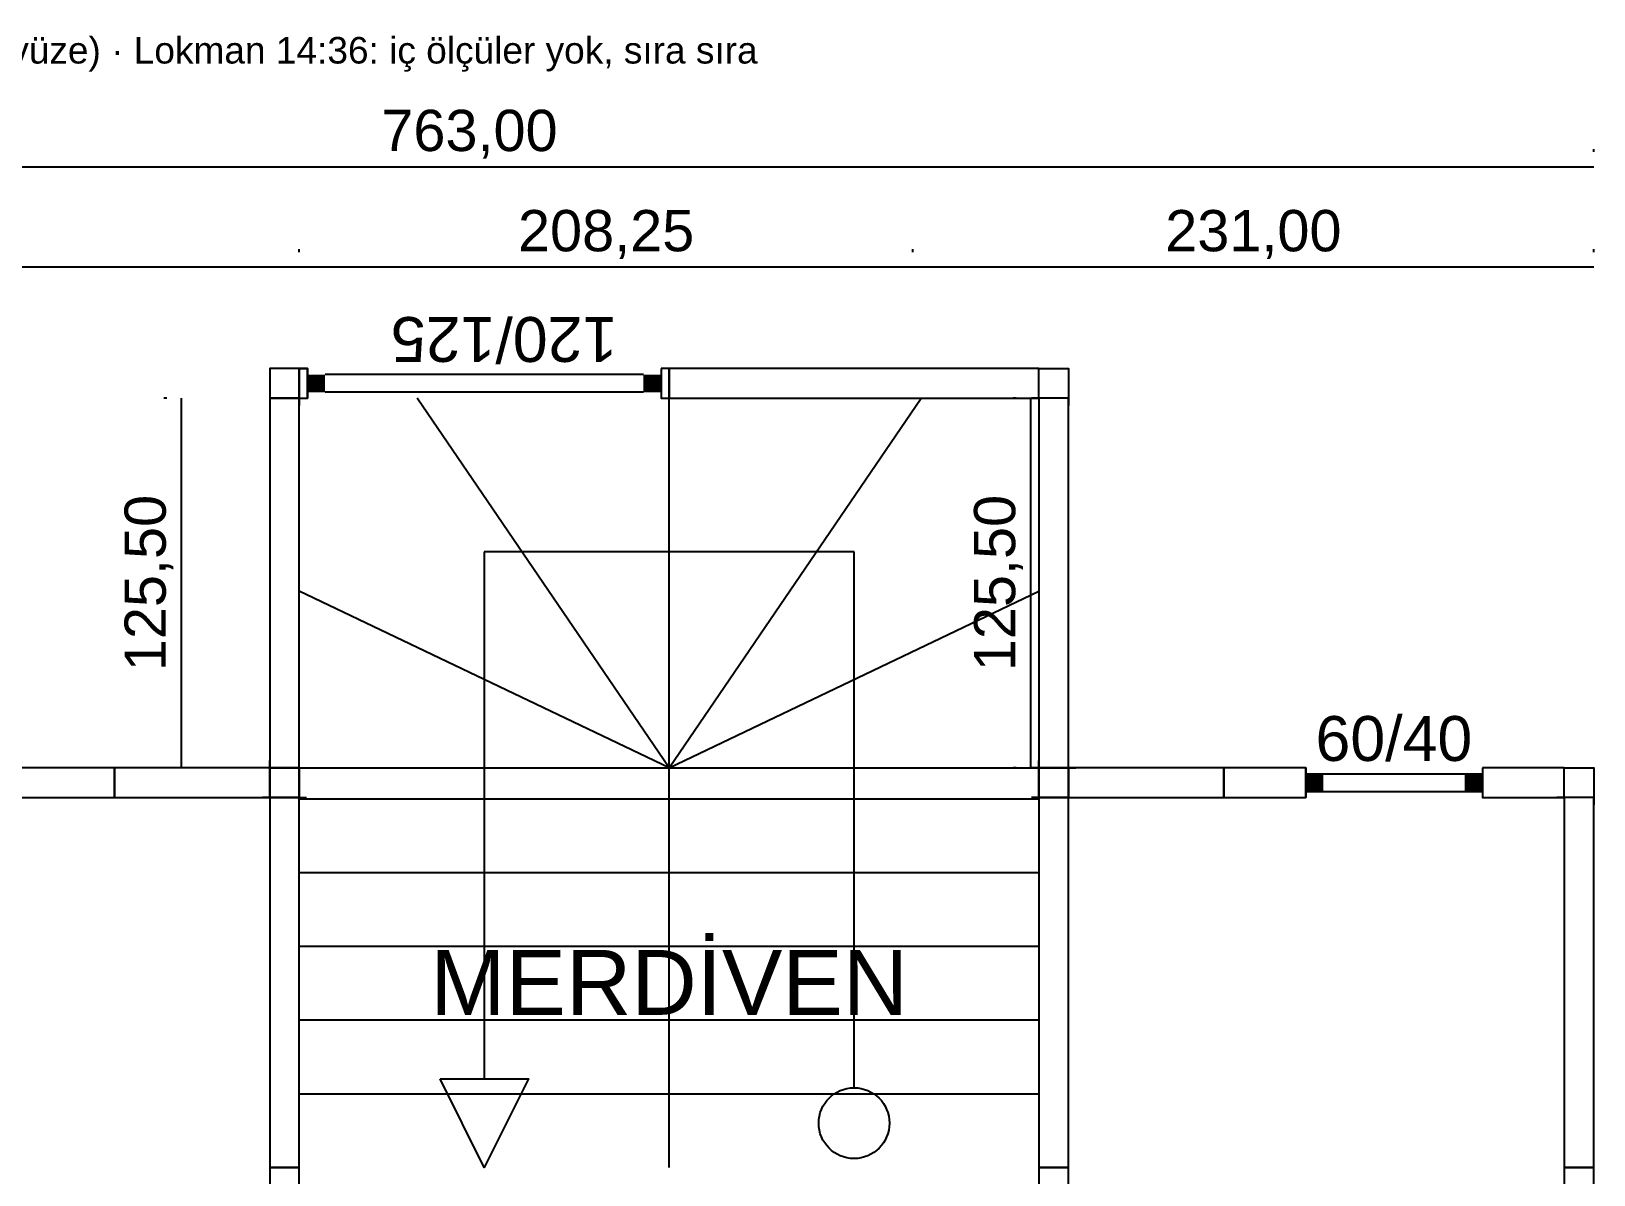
# Model space of a CAD drawing. Header units: centimetres. Extents: x -71 to 5571, y -2315 to 960.
# Drawn here: x 4633 to 5163, y 568 to 956 of the extents above; entities that cross this region are included whole.
import ezdxf
from ezdxf.enums import TextEntityAlignment as Align

# ---------------------------------------------------------------- set-up
doc = ezdxf.new("R2010")
doc.units = ezdxf.units.CM
for name, color, linetype in [('DIS_DUVAR_100', 7, 'Continuous'), ('IC_DUVAR_100', 7, 'Continuous'), ('KIYAS_OLCU', 5, 'Continuous'), ('KOSE_PROFIL_100', 1, 'Continuous'), ('MERDIVEN', 4, 'Continuous'), ('ODA_ADLARI', 7, 'Continuous'), ('PENCERE', 10, 'Continuous')]:
    doc.layers.add(name, color=color, linetype=linetype)
doc.styles.add('ARIAL_TR', font='arial.ttf')
doc.dimstyles.new('PORTMAN', dxfattribs={"dimtxt": 14, "dimasz": 9, "dimexe": 6, "dimexo": 5, "dimgap": 4, "dimtad": 1, "dimzin": 0, "dimtxsty": 'ARIAL_TR', "dimblk": 'ARCHTICK', "dimcen": 2.5, "dimazin": 3, "dimtfac": 0.5, "dimtmove": 2, "dimatfit": 3})

# ---------------------------------------------------------------- blocks, each defined once
blk = doc.blocks.new("100'LÜK 125'LİK PANO")
blk.add_lwpolyline([(0, 0), (10, 0), (10, 125.5), (0, 125.5)], close=True)
blk = doc.blocks.new('kaynak-pencere-6040')
at = {"layer": 'PENCERE', "color": 1}
for p, q in [((53375.86, 7992.28), (53385.86, 7992.28)), ((53377.86, 7932.28), (53377.86, 7992.28)), ((53383.86, 7932.28), (53383.86, 7992.28)), ((53375.86, 7932.28), (53385.86, 7932.28))]:
    blk.add_line(p, q, dxfattribs=at)
for points in [[(53377.86, 7992.28), (53377.86, 7986.28), (53383.86, 7992.28), (53383.86, 7986.28)], [(53377.86, 7932.28), (53377.86, 7938.28), (53383.86, 7932.28), (53383.86, 7938.28)]]:
    blk.add_solid(points, dxfattribs=at)
at = {"layer": 'PENCERE', "color": 0, "lineweight": 25, "style": 'ARIAL_TR'}
blk.add_text('60/40', height=15.217, rotation=90, dxfattribs=at).set_placement((53373.47, 7935.61))
blk = doc.blocks.new('BOM_P03_PENCERE_600x400')
at = {"layer": 'PENCERE'}
blk.add_blockref('kaynak-pencere-6040', (0, 0), dxfattribs=at)
blk = doc.blocks.new("100'LÜK 115.5'LİK (60x40) VASİSTASLI PANO")
for points in [[(0, 87.75), (10, 87.75), (10, 115.5), (0, 115.5)], [(0, 0), (10, 0), (10, 27.75), (0, 27.75)]]:
    blk.add_lwpolyline(points, close=True)
at = {"layer": 'PENCERE'}
blk.add_blockref('BOM_P03_PENCERE_600x400', (-53375.862, -7904.528), dxfattribs=at)
blk = doc.blocks.new("100'LÜK 125'LİK KAPILI PANO(82'LİK) [SOL ALT]")
blk.add_lwpolyline([(0, 103.75), (10, 103.75), (10, 125.5), (0, 125.5)], close=True)
blk = doc.blocks.new("100'LÜK 125'LİK KAPILI PANO(82'LİK) [SAG ALT]")
blk.add_lwpolyline([(0, 103.75), (10, 103.75), (10, 125.5), (0, 125.5)], close=True)
blk = doc.blocks.new("100'LÜK 52.75'LİK PANO")
blk.add_lwpolyline([(0, 0), (10, 0), (10, 52.75), (0, 52.75)], close=True)
blk = doc.blocks.new('kaynak-pencere-120x125')
at = {"layer": 'PENCERE', "color": 1}
for p, q in [((53387.01, 8192.86), (53397.01, 8192.86)), ((53389.01, 8186.86), (53389.01, 8078.86)), ((53395.01, 8186.86), (53395.01, 8078.86)), ((53387.01, 8072.86), (53397.01, 8072.86))]:
    blk.add_line(p, q, dxfattribs=at)
for points in [[(53389.01, 8192.86), (53389.01, 8186.86), (53395.01, 8192.86), (53395.01, 8186.86)], [(53389.01, 8072.86), (53389.01, 8078.86), (53395.01, 8072.86), (53395.01, 8078.86)]]:
    blk.add_solid(points, dxfattribs=at)
at = {"layer": 'PENCERE', "color": 0, "lineweight": 25, "style": 'ARIAL_TR'}
blk.add_text('120/125', height=15.217, rotation=270, dxfattribs=at).set_placement((53369.52, 8178.03))
blk = doc.blocks.new('BOM_P05_PENCERE_1200x1250')
at = {"layer": 'PENCERE'}
blk.add_blockref('kaynak-pencere-120x125', (0, 0), dxfattribs=at)
blk = doc.blocks.new("100'LÜK 125'LİK (120x125) PENCERELİ PANO")
for points in [[(0, 122.75), (10, 122.75), (10, 125.5), (0, 125.5)], [(0, 0), (10, 0), (10, 2.75), (0, 2.75)]]:
    blk.add_lwpolyline(points, close=True)
at = {"layer": 'PENCERE'}
blk.add_blockref('BOM_P05_PENCERE_1200x1250', (-53387.006, -8070.111), dxfattribs=at)
blk = doc.blocks.new('100X100 DIŞ KÖŞE DİREĞİ')
at = {"color": 1}
for p, q in [((10, 12.5), (12.5, 12.5)), ((0, 2.5), (0, 0)), ((10, 2.5), (10, 0)), ((10, 2.5), (12.5, 2.5))]:
    blk.add_line(p, q, dxfattribs=at)
blk.add_lwpolyline([(0, 2.5), (10, 2.5), (10, 12.5), (0, 12.5)], close=True, dxfattribs=at)
blk = doc.blocks.new('*D120')
at = {"color": 0}
for p, q in [((4400, 881), (4400, 882)), ((4723.75, 881), (4723.75, 882)), ((4400, 876), (4723.75, 876))]:
    blk.add_line(p, q, dxfattribs=at)
at = {"layer": 'Defpoints'}
for p in [(4400, 876), (4400, 876), (4723.75, 876)]:
    blk.add_point(p, dxfattribs=at)
at = {"layer": 'KIYAS_OLCU', "color": 0, "insert": (4561.875, 887), "char_height": 14, "attachment_point": 5, "style": 'ARIAL_TR'}
blk.add_mtext('323,75', dxfattribs=at)
blk = doc.blocks.new('_ARCHTICK')
blk = doc.blocks.new('*D121')
at = {"color": 0}
for p, q in [((4723.75, 881), (4723.75, 882)), ((4932, 881), (4932, 882)), ((4723.75, 876), (4932, 876))]:
    blk.add_line(p, q, dxfattribs=at)
at = {"layer": 'Defpoints'}
for p in [(4723.75, 876), (4723.75, 876), (4932, 876)]:
    blk.add_point(p, dxfattribs=at)
at = {"layer": 'KIYAS_OLCU', "color": 0, "insert": (4827.875, 887), "char_height": 14, "attachment_point": 5, "style": 'ARIAL_TR'}
blk.add_mtext('208,25', dxfattribs=at)
blk = doc.blocks.new('*D122')
at = {"color": 0}
for p, q in [((4932, 881), (4932, 882)), ((5163, 881), (5163, 882)), ((4932, 876), (5163, 876))]:
    blk.add_line(p, q, dxfattribs=at)
at = {"layer": 'Defpoints'}
for p in [(4932, 876), (4932, 876), (5163, 876)]:
    blk.add_point(p, dxfattribs=at)
at = {"layer": 'KIYAS_OLCU', "color": 0, "insert": (5047.5, 887), "char_height": 14, "attachment_point": 5, "style": 'ARIAL_TR'}
blk.add_mtext('231,00', dxfattribs=at)
blk = doc.blocks.new('*D123')
at = {"color": 0}
for p, q in [((4400, 915), (4400, 916)), ((5163, 915), (5163, 916)), ((4400, 910), (5163, 910))]:
    blk.add_line(p, q, dxfattribs=at)
at = {"layer": 'Defpoints'}
for p in [(4400, 910), (4400, 910), (5163, 910)]:
    blk.add_point(p, dxfattribs=at)
at = {"layer": 'KIYAS_OLCU', "color": 0, "insert": (4781.5, 921), "char_height": 14, "attachment_point": 5, "style": 'ARIAL_TR'}
blk.add_mtext('763,00', dxfattribs=at)
blk = doc.blocks.new('*D128')
at = {"color": 0}
for p, q in [((4967, 831.5), (4966, 831.5)), ((4972, 706), (4972, 831.5)), ((4967, 706), (4966, 706))]:
    blk.add_line(p, q, dxfattribs=at)
at = {"layer": 'Defpoints'}
for p in [(4972, 831.5), (4972, 706), (4972, 706)]:
    blk.add_point(p, dxfattribs=at)
at = {"layer": 'KIYAS_OLCU', "color": 0, "insert": (4961, 768.75), "char_height": 14, "attachment_point": 5, "rotation": 90, "style": 'ARIAL_TR'}
blk.add_mtext('125,50', dxfattribs=at)
blk = doc.blocks.new('*D129')
at = {"color": 0}
for p, q in [((4678.75, 831.5), (4677.75, 831.5)), ((4683.75, 706), (4683.75, 831.5)), ((4678.75, 706), (4677.75, 706))]:
    blk.add_line(p, q, dxfattribs=at)
at = {"layer": 'Defpoints'}
for p in [(4683.75, 831.5), (4683.75, 706), (4683.75, 706)]:
    blk.add_point(p, dxfattribs=at)
at = {"layer": 'KIYAS_OLCU', "color": 0, "insert": (4672.75, 768.75), "char_height": 14, "attachment_point": 5, "rotation": 90, "style": 'ARIAL_TR'}
blk.add_mtext('125,50', dxfattribs=at)

msp = doc.modelspace()

# ---------------------------------------------------------------- linework, layer by layer
at = {"layer": 'MERDIVEN'}
for p, q in [((4849.25, 706), (4763.75, 831.5)), ((4849.25, 570.5), (4849.25, 831.5)), ((4849.25, 706), (4849.25, 831.5)), ((4849.25, 706), (4934.75, 831.5)), ((4912, 779.3), (4786.5, 779.3)), ((4786.5, 779.3), (4786.5, 600.5)), ((4912, 597.5), (4912, 779.3)), ((4849.25, 706), (4723.75, 766)), ((4849.25, 706), (4974.75, 766)), ((4723.75, 706), (4974.75, 706)), ((4723.75, 695.5), (4974.75, 695.5)), ((4723.75, 670.5), (4974.75, 670.5)), ((4723.75, 645.5), (4974.75, 645.5)), ((4723.75, 620.5), (4974.75, 620.5)), ((4723.75, 595.5), (4974.75, 595.5))]:
    msp.add_line(p, q, dxfattribs=at)
msp.add_lwpolyline([(4771.5, 600.5), (4801.5, 600.5), (4786.5, 570.5), (4771.5, 600.5)], dxfattribs=at)
msp.add_circle((4912, 585.5), 12, dxfattribs=at)

# ---------------------------------------------------------------- block references
at = {"layer": 'DIS_DUVAR_100', "rotation": 270}
for name, p in [("100'LÜK 125'LİK (120x125) PENCERELİ PANO", (4723.75, 841.5)), ("100'LÜK 125'LİK PANO", (4849.25, 841.5)), ("100'LÜK 115.5'LİK (60x40) VASİSTASLI PANO", (5037.5, 706)), ("100'LÜK 125'LİK PANO", (4535.5, 706)), ("100'LÜK 52.75'LİK PANO", (4661, 706)), ("100'LÜK 52.75'LİK PANO", (4984.75, 706))]:
    msp.add_blockref(name, p, dxfattribs=at)
at = {"layer": 'DIS_DUVAR_100'}
for p in [(4713.75, 706), (4974.75, 706), (5153, 570.5), (5153, 445)]:
    msp.add_blockref("100'LÜK 125'LİK PANO", p, dxfattribs=at)
at = {"layer": 'IC_DUVAR_100'}
for name, p in [("100'LÜK 125'LİK PANO", (4713.75, 570.5)), ("100'LÜK 125'LİK PANO", (4974.75, 570.5)), ("100'LÜK 125'LİK KAPILI PANO(82'LİK) [SOL ALT]", (4713.75, 445)), ("100'LÜK 125'LİK KAPILI PANO(82'LİK) [SAG ALT]", (4974.75, 445))]:
    msp.add_blockref(name, p, dxfattribs=at)
at = {"layer": 'KOSE_PROFIL_100'}
msp.add_blockref('100X100 DIŞ KÖŞE DİREĞİ', (4713.75, 829), dxfattribs=at)
at = {"layer": 'KOSE_PROFIL_100', "xscale": -1}
for p in [(4984.75, 829), (5163, 693.5)]:
    msp.add_blockref('100X100 DIŞ KÖŞE DİREĞİ', p, dxfattribs=at)
at = {"layer": 'KOSE_PROFIL_100', "xscale": -1, "yscale": -1}
for p in [(4723.75, 708.5), (4984.75, 708.5)]:
    msp.add_blockref('100X100 DIŞ KÖŞE DİREĞİ', p, dxfattribs=at)
at = {"layer": 'KOSE_PROFIL_100', "yscale": -1}
for p in [(4713.75, 708.5), (4974.75, 708.5)]:
    msp.add_blockref('100X100 DIŞ KÖŞE DİREĞİ', p, dxfattribs=at)

# ---------------------------------------------------------------- texts
at = {"layer": 'KIYAS_OLCU', "style": 'ARIAL_TR'}
msp.add_text('1. KAT · DIŞ ÖLÇÜLER (dış yüzden dış yüze) · Lokman 14:36: iç ölçüler yok, sıra sıra', height=9, dxfattribs=at).set_placement((4400, 945))
at = {"layer": 'ODA_ADLARI', "style": 'ARIAL_TR'}
msp.add_text('MERDİVEN', height=22, dxfattribs=at).set_placement((4849.25, 633.25), align=Align.MIDDLE_CENTER)

# ---------------------------------------------------------------- dimensions: what is measured, and where the dimension line sits
at = {"layer": 'KIYAS_OLCU'}
for base, p1, p2, picture, middle in [((4400, 910), (4400, 910), (5163, 910), '*D123', (4781.5, 921)), ((4400, 876), (4400, 876), (4723.75, 876), '*D120', (4561.875, 887)), ((4723.75, 876), (4723.75, 876), (4932, 876), '*D121', (4827.875, 887)), ((4932, 876), (4932, 876), (5163, 876), '*D122', (5047.5, 887))]:
    dim = msp.add_linear_dim(base=base, p1=p1, p2=p2, dimstyle='PORTMAN', dxfattribs=at)
    dim.commit()
    dim.dimension.update_dxf_attribs({"geometry": picture, "text_midpoint": middle})
for base, p1, p2, picture, middle in [((4683.75, 706), (4683.75, 706), (4683.75, 831.5), '*D129', (4672.75, 768.75)), ((4972, 706), (4972, 706), (4972, 831.5), '*D128', (4961, 768.75))]:
    dim = msp.add_linear_dim(base=base, p1=p1, p2=p2, angle=90, dimstyle='PORTMAN', dxfattribs=at)
    dim.commit()
    dim.dimension.update_dxf_attribs({"geometry": picture, "text_midpoint": middle})

doc.saveas('drawing.dxf')
